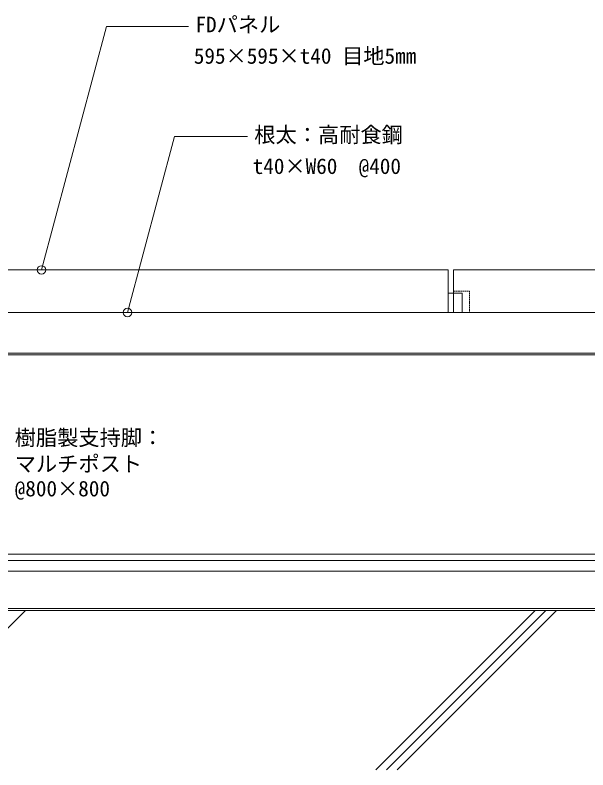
# Model space of a CAD drawing. Units: millimetres, scale not verified. Extents: x -1485 to 1485, y -1050 to 1050.
# Drawn here: x -342 to 198, y -334 to 377 of the extents above; entities that cross this region are included whole.
import ezdxf
from ezdxf.enums import TextEntityAlignment as Align

# ---------------------------------------------------------------- set-up
doc = ezdxf.new("R2010")
doc.units = ezdxf.units.MM
doc.linetypes.add('DASHED1', pattern=[1.8, 1.2, -0.6])
for name, color, linetype, lineweight in [('0-2_HATCH', 9, 'Continuous', 18), ('0-3_KUTAI', 3, 'Continuous', 18), ('0-4_BOUSUI', 1, 'Continuous', 18), ('0-6_dannnetu', 6, 'Continuous', 18), ('0-7_MOJI', 7, 'Continuous', 18), ('1-0', 7, 'Continuous', 18), ('1-1_00panel', 5, 'Continuous', 18)]:
    doc.layers.add(name, color=color, linetype=linetype, lineweight=lineweight)
doc.styles.add('ＭＳ ゴシック', font='')
doc.styles.get('ＭＳ ゴシック').set_extended_font_data('MS Gothic')

msp = doc.modelspace()

# ---------------------------------------------------------------- linework, layer by layer
at = {"layer": '0-2_HATCH'}
for p, q in [((-481.807, -333.539), (-331.807, -183.539)), ((-1.807, -333.539), (148.193, -183.539)), ((8.193, -333.539), (158.193, -183.539)), ((18.193, -333.539), (168.193, -183.539))]:
    msp.add_line(p, q, dxfattribs=at)
at = {"layer": '0-3_KUTAI'}
msp.add_lwpolyline([(812.545, -183.539), (-566.807, -183.539), (-566.807, 230.961)], dxfattribs=at)
at = {"layer": '0-4_BOUSUI'}
for p, q in [((812.545, -130.539), (-505.167, -130.539)), ((812.545, -181.539), (-566.807, -181.539))]:
    msp.add_line(p, q, dxfattribs=at)
msp.add_lwpolyline([(812.545, -136.539), (-505.167, -136.539), (-556.807, -84.899), (-556.807, 235.103), (-582.665, 260.961), (-718.147, 260.961)], dxfattribs=at)
at = {"layer": '0-6_dannnetu'}
msp.add_line((812.545, -146.539), (-553.807, -146.539), dxfattribs=at)
at = {"layer": '0-7_MOJI'}
for p, q in [((-316.744, 136.961), (-255.327, 366.173)), ((-255.327, 366.173), (-178.214, 366.173)), ((-235.625, 96.961), (-191.279, 262.464)), ((-191.279, 262.464), (-122.792, 262.464))]:
    msp.add_line(p, q, dxfattribs=at)
for centre in [(-316.744, 136.961), (-235.625, 96.961)]:
    msp.add_circle(centre, 4, dxfattribs=at)
at = {"layer": '1-0'}
for p, q in [((-528.607, 96.961), (811.92, 96.961)), ((-528.607, 58.561), (816.393, 58.561))]:
    msp.add_line(p, q, dxfattribs=at)
msp.add_lwpolyline([(-528.607, 96.961), (-528.607, 56.961), (816.393, 56.961)], dxfattribs=at)
at = {"layer": '1-1_00panel'}
for points in [[(-528.607, 96.961), (66.393, 96.961), (66.393, 136.961), (-528.607, 136.961)], [(71.393, 96.961), (666.393, 96.961), (666.393, 136.961), (71.393, 136.961)], [(79.393, 114.961), (66.393, 114.961), (66.393, 96.961), (79.393, 96.961)]]:
    msp.add_lwpolyline(points, close=True, dxfattribs=at)
at = {"layer": '1-1_00panel', "linetype": 'DASHED1'}
msp.add_lwpolyline([(71.393, 116.961), (86.393, 116.961), (86.393, 96.961)], dxfattribs=at)

# ---------------------------------------------------------------- texts
at = {"layer": '0-7_MOJI', "style": 'ＭＳ ゴシック'}
for s, p in [('FDパネル', (-171.714, 356.173)), ('595×595×t40 目地5mm', (-173.245, 326.583)), ('根太：高耐食鋼', (-116.292, 252.464)), ('t40×W60\u3000@400', (-117.822, 222.873)), ('樹脂製支持脚：', (-341.925, -32.599)), ('マルチポスト', (-341.925, -57.26)), ('@800×800', (-341.925, -80.545))]:
    msp.add_text(s, height=14.66, dxfattribs=at).set_placement(p, align=Align.BOTTOM_LEFT)

doc.saveas('drawing.dxf')
